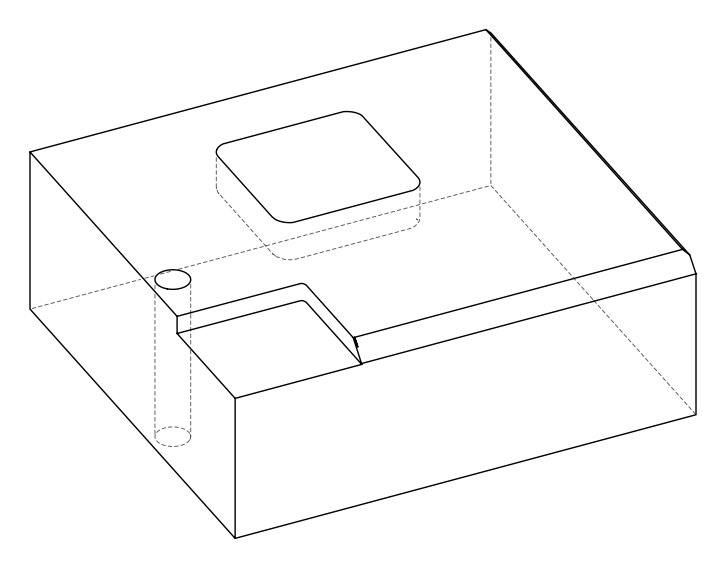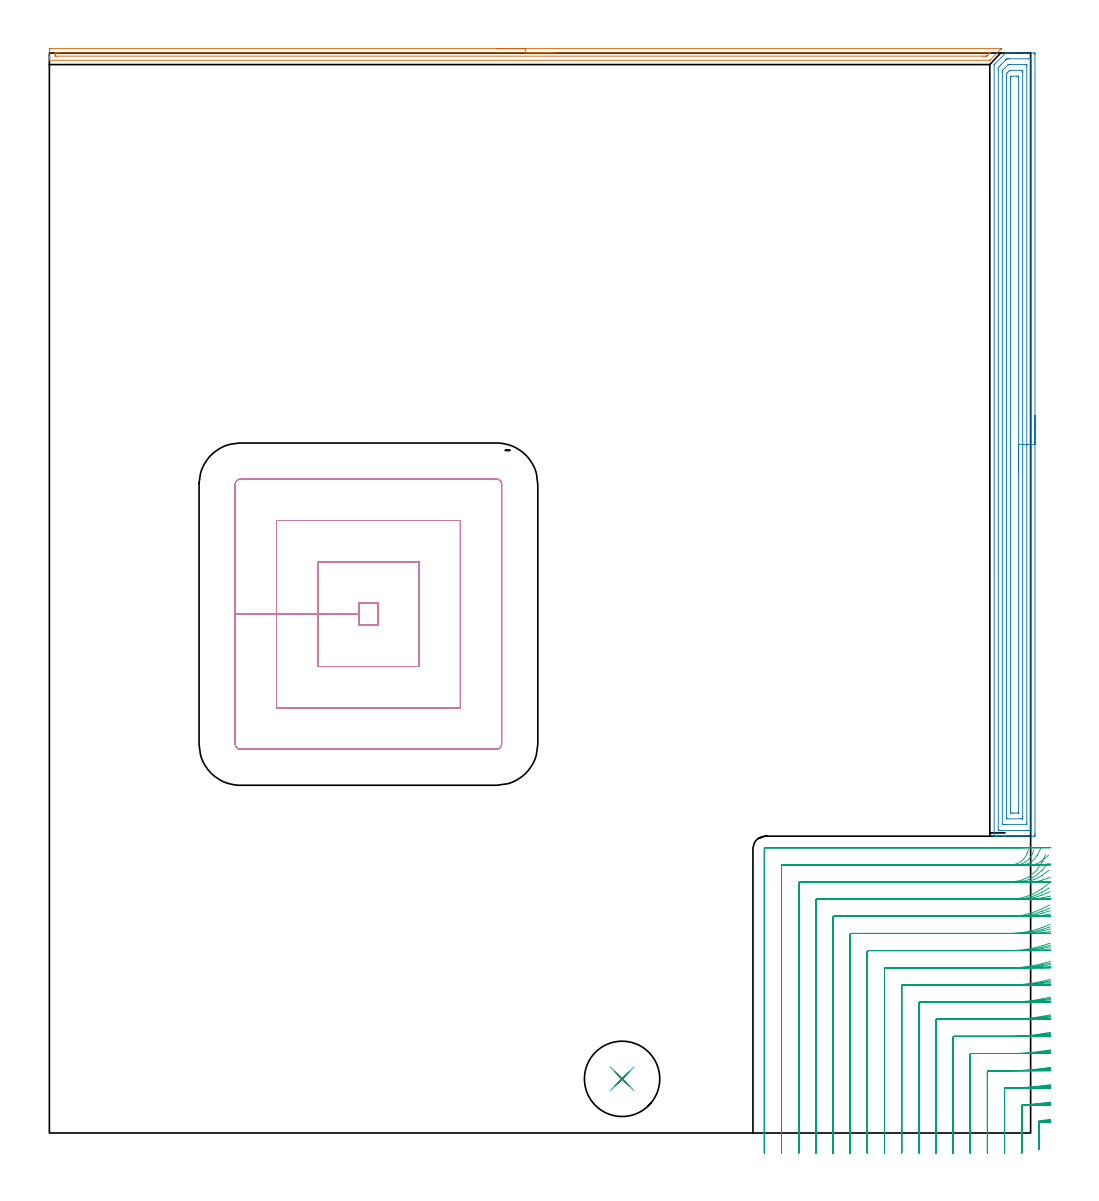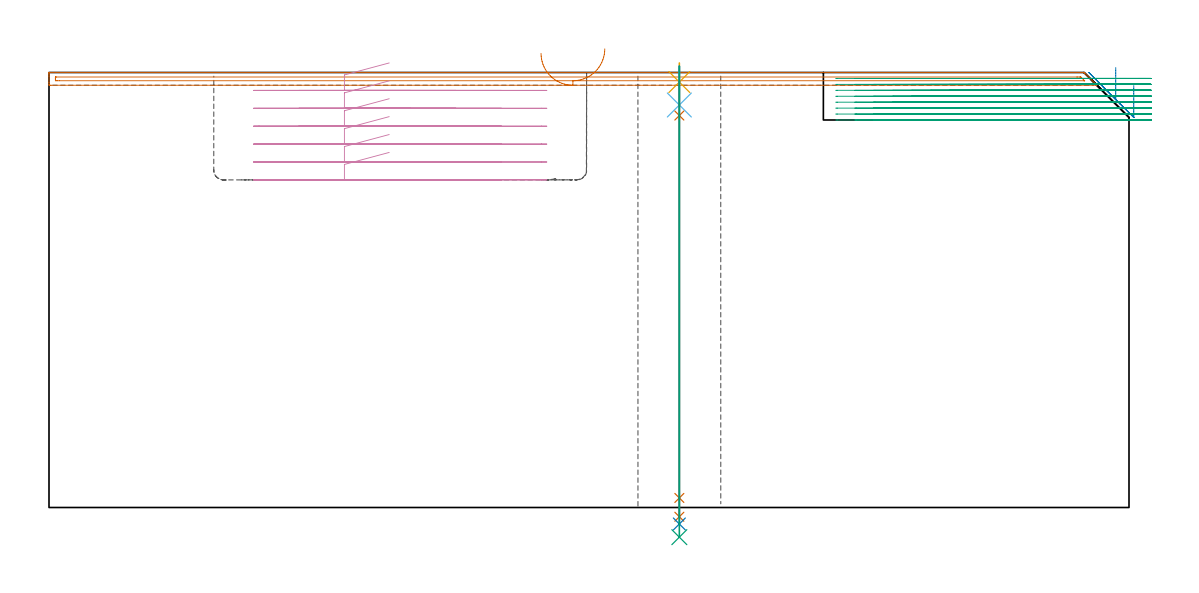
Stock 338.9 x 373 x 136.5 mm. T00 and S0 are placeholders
(PLAN: 9 operations, 7 tool changes, 62.5 min)
(1 AREA_MILL | FG_CHAMFER_SURFACE | UGT0205_001 | 5.39 min | 2652 mm3)
(2 AREA_MILL_1 | FG_CHAMFER_SURFACE_1 | UGT0205_001 | 11.11 min | 27622 mm3)
(3 MILL_CORNER_NOTCH_RECTANGULAR | CORNER_NOTCH_RECTANGULAR | UGT0201_125 | Follow Part, ap 1.975, ae 75% | 32.89 min | 145637 mm3)
(4 MILL_RECTANGULAR_POCKET | POCKET_RECTANGULAR_STRAIGHT | NXT0201_007 | Follow Part, ap 6.25, ae 75% | 11.23 min | 459232 mm3)
(5 SPOT_DRILL | STEP1HOLE | NXT0321_9005460120000 | 0.05 min | 181 mm3)
(6 DRILL_BLIND_HOLE_INTO_CENTER | STEP1HOLE | NXT0301_039 | 0.05 min | 259 mm3)
(7 GUN_DRILL_THROUGH_HOLE | STEP1HOLE | UGT0307_002 | 0.61 min | 3562 mm3)
(8 SPADE_DRILL_TO_ENLARGE_THROUGH_HOLE | STEP1HOLE | UGT0306_007 | 0.58 min | 25135 mm3)
(9 DRILL_TO_ENLARGE_THROUGH_HOLE | STEP1HOLE | UGT0301_387 | 0.59 min | 43282 mm3)
(TOOL UGT0205_001 | Chamfer Mill 20 x 3 x 45 deg. | D20 FL50 Z2)
(TOOL UGT0201_125 | Carbide End Mill 7.9 | D7.9 FL15 Z4)
(TOOL NXT0201_007 | ENDMILL 25mm [R216.25-25050GCK54P 1620] | D25 R3 FL54 Z5)
(TOOL NXT0321_9005460120000 | NC Spot Drill, 142deg, 12mm, Carbide, Uncoated | D12 PA142 FL30 Z2)
(TOOL NXT0301_039 | Carbide Drill 6.8mm [860.1-0680-034A1-MM 2214] | D6.8 PA140 FL53 Z2)
(TOOL UGT0307_002 | Gun Drill 6 mm | D6 PA130 FL24 Z1)
(TOOL UGT0306_007 | Spade Drill 16.5mm | D16.5 PA132 FL10 Z2)
(TOOL UGT0301_387 | Twist Drill 26 mm | D26 PA118 FL165 Z2)
(OP 1 AREA_MILL)
G17 G21 G94 G90
T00 M6
G54
G17 G0 G90 X154.4 Y374.5 S1061 M3
G43 Z146.5 H0
Z142.5
G94 G1 X154.438 Z141.628 F250.
X154.552 Z140.763
X154.741 Z139.912
X155.003 Z139.08
X155.337 Z138.274
X155.74 Z137.5
X156.208 Z136.764
X156.739 Z136.072
X157.329 Z135.429
X157.972 Z134.84
X158.664 Z134.308
X159.4 Z133.84
X160.174 Z133.437
X160.98 Z133.103
X161.812 Z132.841
X162.663 Z132.652
X163.528 Z132.538
X164.4 Z132.5
X328.639 Y374.499 Z132.499
X328.706
X328.754 Y374.497 Z132.497
X328.771 Y374.494 Z132.498
X328.783 Y374.491 Z132.5
X328.744 Y374.441 Z132.552
X328.674 Y374.372 Z132.625
X328.639 Y374.338 Z132.66
X325.058 Y370.758 Z136.242
X324.863 Y370.565 Z136.432
X324.795 Y370.503 Z136.489
X324.622 Y370.5 Z136.5
X0.161
X0.01 Y370.502 Z136.488
X0.003 Y370.593 Z136.399
X0. Y370.691 Z136.308
Y371.005 Z135.995
Y371.632 Z135.362
Y373.682 Z133.316
X0.006 Y374.236 Z132.759
X0.01 Y374.493 Z132.502
X0.339 Y374.498 Z132.5
X0.607 Y374.5
X164.4
Y373.086 Z133.914
X324.622 Y373.085 Z133.915
X324.915 Y373.083 Z133.917
X324.919 Y373.08 Z133.92
X324.92 Y373.079 Z133.921
X324.727 Y372.878 Z134.122
X324.622 Y372.772 Z134.228
X323.94 Y372.09 Z134.91
X323.854 Y372.007 Z134.993
X323.795 Y371.952 Z135.048
X323.762 Y371.923 Z135.077
X323.729 Y371.921 Z135.079
X323.436 Y371.917 Z135.083
X322.837 Y371.915 Z135.085
X322.546 Y371.914 Z135.086
X2.393 Y371.915 Z135.085
X2.1 Y371.916 Z135.084
X2.036 Y371.919 Z135.081
X2.011 Y371.921 Z135.079
X2.009 Y371.934 Z135.066
X2.002 Y372.012 Z134.988
X2.001 Y372.5 Z134.5
X2.004 Y372.878 Z134.122
X2.01 Y373.009 Z133.991
X2.025 Y373.079 Z133.921
X2.092 Y373.081 Z133.919
X2.393 Y373.084 Z133.916
X2.683 Y373.085 Z133.915
X3.285 Y373.086 Z133.914
X164.4
X165.271 Z133.952
X166.136 Z134.066
X166.988 Z134.255
X167.82 Z134.517
X168.626 Z134.851
X169.4 Z135.254
X170.136 Z135.723
X170.828 Z136.254
X171.471 Z136.843
X172.06 Z137.486
X172.591 Z138.178
X173.06 Z138.914
X173.463 Z139.688
X173.797 Z140.494
X174.059 Z141.326
X174.248 Z142.178
X174.362 Z143.043
X174.4 Z143.914
G0 Z146.5
M5
M2
(OP 2 AREA_MILL_1)
G17 G21 G94 G90
T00 M6
G54
G17 G0 G90 X340.4 Y247.75 S1061 M3
G43 Z146.5 H0
Z132.4
G94 G1 Y247.712 Z131.528 F250.
Y247.598 Z130.664
Y247.409 Z129.812
Y247.147 Z128.98
Y246.813 Z128.174
Y246.41 Z127.4
Y245.941 Z126.664
Y245.41 Z125.972
Y244.821 Z125.329
Y244.178 Z124.74
Y243.486 Z124.208
Y242.75 Z123.74
Y241.976 Z123.337
Y241.17 Z123.003
Y240.338 Z122.741
Y239.486 Z122.552
Y238.622 Z122.438
Y237.75 Z122.4
Y103.539
X340.399 Y103.096 Z122.401
X340.395 Y102.652 Z122.403
X340.391 Y102.51 Z122.406
X339.957 Y102.5 Z122.84
X330.267 Z132.528
X329.682 Z133.115
X329.386 Z133.411
X327.624 Z135.171
X327.033 Z135.767
X326.743 Z136.056
X326.597 Y102.501 Z136.202
X326.306 Y102.51 Z136.493
X326.3 Y102.65 Z136.5
X326.304 Y368.846 Z136.496
X326.302 Y368.938 Z136.493
X326.316 Y369.008 Z136.477
X326.399 Y369.101 Z136.397
X326.443 Y369.145 Z136.355
X330.15 Y372.85 Z132.648
X330.267 Y372.963 Z132.531
X330.297 Y372.99 Z132.501
X330.859 Y373. Z131.941
X331.437 Z131.362
X332.029 Z130.767
X333.205 Z129.592
X333.79 Z129.004
X339.957 Z122.84
X340.252 Y372.997 Z122.545
X340.392 Y372.99 Z122.405
X340.399 Y372.848 Z122.399
X340.4 Y372.404 Z122.4
Y237.75
X338.986 Z123.814
X338.985 Y104.679 Z123.815
X338.984 Y104.579 Z123.816
X338.981 Y104.53 Z123.819
X338.98 Y104.513 Z123.82
X338.943 Y104.51 Z123.857
X338.567 Y104.502 Z124.233
X338.195 Y104.5 Z124.605
X337.688 Z125.112
X328.505 Y104.501 Z134.295
X327.995 Y104.503 Z134.805
X327.806 Y104.51 Z134.994
X327.721 Y104.524 Z135.079
X327.716 Y104.786 Z135.084
X327.715 Y104.879 Z135.085
X327.719 Y367.054 Z135.081
X327.723 Y367.845 Z135.077
X327.725 Y367.946 Z135.075
X328.108 Y368.347 Z134.692
X328.586 Y368.837 Z134.214
X330.318 Y370.569 Z132.482
X330.371 Y370.621 Z132.429
X330.634 Y370.877 Z132.166
X330.709 Y370.948 Z132.091
X330.78 Y370.993 Z132.02
X331.148 Y370.996 Z131.652
X331.655 Y371. Z131.145
X338.195 Y370.999 Z124.605
X338.705 Y370.997 Z124.095
X338.894 Y370.99 Z123.906
X338.979 Y370.976 Z123.821
X338.984 Y370.714 Z123.816
X338.985 Y370.621 Z123.815
X338.986 Y237.75 Z123.814
X337.572 Z125.228
X337.571 Y107.294 Z125.229
X337.568 Y106.663 Z125.232
X337.566 Y106.533 Z125.234
X337.564 Y106.51 Z125.236
X337.528 Y106.506 Z125.272
X337.473 Y106.501 Z125.327
X330.428 Y106.5 Z132.372
X329.546 Y106.501 Z133.254
X329.386 Y106.504 Z133.414
X329.226 Y106.51 Z133.574
X329.135 Y106.516 Z133.665
X329.132 Y106.576 Z133.668
X329.131 Y106.663 Z133.669
X329.129 Y106.923 Z133.671
X329.133 Y366.418 Z133.667
X329.135 Y366.736 Z133.665
X329.138 Y366.894 Z133.662
X329.14 Y366.929 Z133.66
X329.171 Y366.965 Z133.629
X329.254 Y367.054 Z133.546
X331.093 Y368.893 Z131.707
X331.148 Y368.944 Z131.652
X331.196 Y368.985 Z131.604
X331.238 Y368.99 Z131.562
X331.328 Y368.995 Z131.472
X331.508 Y368.998 Z131.292
X331.868 Y369. Z130.932
X337.154 Y368.999 Z125.646
X337.314 Y368.996 Z125.486
X337.474 Y368.99 Z125.326
X337.565 Y368.984 Z125.235
X337.568 Y368.924 Z125.232
X337.57 Y368.837 Z125.23
X337.571 Y368.577 Z125.229
X337.572 Y237.75 Z125.228
X336.157 Z126.643
Y109.338
X336.154 Y108.729 Z126.646
X336.15 Y108.524 Z126.65
X336.143 Y108.509 Z126.657
X336.121 Y108.506 Z126.679
X336.069 Y108.502 Z126.731
X335.966 Y108.5 Z126.834
X335.552 Z127.248
X331.094 Z131.706
X330.725 Y108.507 Z132.075
X330.55 Y108.512 Z132.25
X330.548 Y108.613 Z132.252
X330.544 Y109.058 Z132.256
X330.547 Y364.987 Z132.253
X330.549 Y365.27 Z132.251
X330.553 Y365.873 Z132.247
X330.632 Y365.972 Z132.168
X330.813 Y366.162 Z131.987
X330.98 Y366.332 Z131.82
X331.148 Y366.499 Z131.652
X331.426 Y366.772 Z131.374
X331.629 Y366.969 Z131.171
X331.668 Y366.99 Z131.132
X331.719 Y366.995 Z131.081
X331.822 Y366.998 Z130.978
X332.029 Y367. Z130.771
X335.552 Z127.248
X335.606 Z127.194
X335.975 Y366.993 Z126.825
X336.15 Y366.988 Z126.65
X336.152 Y366.887 Z126.648
X336.157 Y366.442 Z126.643
Y237.75
X334.743 Z128.057
Y110.976
X334.741 Y110.831 Z128.059
X334.736 Y110.541 Z128.064
X334.732 Y110.508 Z128.068
X334.728 Y110.506 Z128.072
X334.71 Y110.502 Z128.09
X334.671 Y110.501 Z128.129
X334.404 Y110.5 Z128.396
X332.91 Z129.89
X332.642 Z130.158
X332.029 Y110.504 Z130.771
X331.988 Y110.506 Z130.812
X331.972 Y110.509 Z130.828
X331.964 Y110.614 Z130.836
X331.959 Y110.904 Z130.841
X331.957 Y111.049 Z130.843
X331.961 Y364.447 Z130.839
X331.962 Y364.516 Z130.838
X331.967 Y364.653 Z130.833
X331.975 Y364.865 Z130.825
X332.029 Y364.921 Z130.771
X332.098 Y364.988 Z130.702
X332.163 Y364.992 Z130.637
X332.298 Y364.998 Z130.502
X334.058 Y365. Z128.742
X334.671 Y364.996 Z128.129
X334.712 Y364.994 Z128.088
X334.728 Y364.991 Z128.072
X334.736 Y364.887 Z128.064
X334.741 Y364.597 Z128.059
X334.743 Y364.451 Z128.057
Y237.75
Y236.878 Z128.095
Y236.013 Z128.209
Y235.162 Z128.398
Y234.33 Z128.66
Y233.524 Z128.994
Y232.75 Z129.397
Y232.014 Z129.865
Y231.322 Z130.396
Y230.679 Z130.986
Y230.09 Z131.629
Y229.558 Z132.321
Y229.09 Z133.057
Y228.687 Z133.831
Y228.353 Z134.637
Y228.091 Z135.469
Y227.902 Z136.32
Y227.788 Z137.185
Y227.75 Z138.057
G0 Z146.5
M5
M2
(OP 3 MILL_CORNER_NOTCH_RECTANGULAR)
G17 G21 G94 G90
T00 M6
G54
G17 G0 G90 X345.831 Y4.704 S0 M3
G43 Z146.5 H0
Z134.637
G94 G1 X342.85 Y4.363 F250.
G2 X342.097 Y4.28 R94.8 F500.
G3 X341.75 Y3.894 R0.395
G1 Y-2.735
Y-5.735 F250.
G0 Z146.5
X345.828 Y10.693
Z134.637
G1 X342.85 Y10.329
G2 X336.196 Y9.77 R88.875 F500.
G3 X335.825 Y9.382 R0.395
G1 Y-3.95
Y-6.95 F250.
G0 Z146.5
X345.825 Y16.691
Z134.637
G1 X342.85 Y16.302
G2 X332.084 Y15.6 R82.95 F500.
G1 X330.289
G3 X329.9 Y15.211 R0.395
G1 Y-3.95
Y-6.95 F250.
G0 Z146.5
X345.821 Y22.7
Z134.637
G1 X342.85 Y22.281
G2 X332.084 Y21.525 R77.025 F500.
G1 X324.365
G3 X323.975 Y21.135 R0.395
G1 Y-3.95
Y-6.95 F250.
G0 Z146.5
X345.815 Y28.724
Z134.637
G1 X342.85 Y28.27
G2 X332.084 Y27.45 R71.1 F500.
G1 X318.44
G3 X318.05 Y27.06 R0.395
G1 Y-3.95
Y-6.95 F250.
G0 Z146.5
X345.809 Y34.766
Z134.637
G1 X342.85 Y34.27
G2 X332.084 Y33.375 R65.175 F500.
G1 X312.515
G3 X312.125 Y32.985 R0.395
G1 Y-3.95
Y-6.95 F250.
G0 Z146.5
X345.8 Y40.831
Z134.637
G1 X342.85 Y40.286
G2 X332.084 Y39.3 R59.25 F500.
G1 X306.59
G3 X306.2 Y38.91 R0.395
G1 Y-3.95
Y-6.95 F250.
G0 Z146.5
X345.788 Y46.929
Z134.637
G1 X342.85 Y46.323
G2 X332.084 Y45.225 R53.325 F500.
G1 X300.666
G3 X300.275 Y44.834 R0.395
G1 Y-3.95
Y-6.95 F250.
G0 Z146.5
X345.772 Y53.07
Z134.637
G1 X342.85 Y52.389
G2 X332.084 Y51.15 R47.4 F500.
G1 X294.741
G3 X294.35 Y50.759 R0.395
G1 Y-3.95
Y-6.95 F250.
G0 Z146.5
X345.747 Y59.275
Z134.637
G1 X342.85 Y58.497
G2 X332.084 Y57.075 R41.475 F500.
G1 X288.816
G3 X288.425 Y56.684 R0.395
G1 Y-3.95
Y-6.95 F250.
G0 Z146.5
X345.709 Y65.578
Z134.637
G1 X342.85 Y64.669
G2 X332.084 Y63. R35.55 F500.
G1 X282.891
G3 X282.5 Y62.609 R0.395
G1 Y-3.95
Y-6.95 F250.
G0 Z146.5
X345.645 Y72.04
Z134.637
G1 X342.85 Y70.95
G2 X332.084 Y68.925 R29.625 F500.
G1 X276.966
G3 X276.575 Y68.534 R0.395
G1 Y-3.95
Y-6.95 F250.
G0 Z146.5
X345.523 Y78.799
Z134.637
G1 X342.85 Y77.436
G2 X332.084 Y74.85 R23.7 F500.
G1 X271.042
G3 X270.65 Y74.458 R0.395
G1 Y-3.95
Y-6.95 F250.
G0 Z146.5
X345.237 Y86.223
Z134.637
G1 X342.85 Y84.406
G2 X332.084 Y80.775 R17.775 F500.
G1 X265.117
G3 X264.725 Y80.383 R0.395
G1 Y-3.95
Y-6.95 F250.
G0 Z146.5
X344.057 Y96.085
Z134.637
G1 X342.75 Y93.385
G2 X332.084 Y86.7 R11.85 F500.
G1 X259.192
G3 X258.8 Y86.308 R0.395
G1 Y-3.95
Y-6.95 F250.
G0 Z146.5
X338.157 Y97.853
Z134.637
G1 X337.625 Y96.451
G2 X332.084 Y92.625 R5.925 F500.
G1 X253.267
G3 X252.875 Y92.233 R0.395
G1 Y-3.95
Y-6.95 F250.
G0 Z146.5
X335.084 Y98.55
Z134.637
G1 X332.084
X247.342 F500.
G3 X246.95 Y98.158 R0.395
G1 Y-3.95
Y-6.95 F250.
G0 Z146.5
X345.837 Y4.451
Z132.775
G1 X342.85 Y4.169
G2 X342.105 Y4.102 R94.8 F500.
G3 X341.75 Y3.715 R0.395
G1 Y-2.735
Y-5.735 F250.
G0 Z146.5
X345.835 Y10.423
Z132.775
G1 X342.85 Y10.122
G2 X336.204 Y9.704 R88.875 F500.
G3 X335.825 Y9.315 R0.395
G1 Y-3.95
Y-6.95 F250.
G0 Z146.5
X345.833 Y16.402
Z132.775
G1 X342.85 Y16.08
G2 X333.943 Y15.6 R82.95 F500.
G1 X330.289
G3 X329.9 Y15.211 R0.395
G1 Y-3.95
Y-6.95 F250.
G0 Z146.5
X345.83 Y22.389
Z132.775
G1 X342.85 Y22.042
G2 X333.943 Y21.525 R77.025 F500.
G1 X324.365
G3 X323.975 Y21.135 R0.395
G1 Y-3.95
Y-6.95 F250.
G0 Z146.5
X345.826 Y28.386
Z132.775
G1 X342.85 Y28.01
G2 X333.943 Y27.45 R71.1 F500.
G1 X318.44
G3 X318.05 Y27.06 R0.395
G1 Y-3.95
Y-6.95 F250.
G0 Z146.5
X345.822 Y34.397
Z132.775
G1 X342.85 Y33.987
G2 X333.943 Y33.375 R65.175 F500.
G1 X312.515
G3 X312.125 Y32.985 R0.395
G1 Y-3.95
Y-6.95 F250.
G0 Z146.5
X345.816 Y40.424
Z132.775
G1 X342.85 Y39.973
G2 X333.943 Y39.3 R59.25 F500.
G1 X306.59
G3 X306.2 Y38.91 R0.395
G1 Y-3.95
Y-6.95 F250.
G0 Z146.5
X345.808 Y46.475
Z132.775
G1 X342.85 Y45.974
G2 X333.943 Y45.225 R53.325 F500.
G1 X300.666
G3 X300.275 Y44.834 R0.395
G1 Y-3.95
Y-6.95 F250.
G0 Z146.5
X345.797 Y52.558
Z132.775
G1 X342.85 Y51.994
G2 X333.943 Y51.15 R47.4 F500.
G1 X294.741
G3 X294.35 Y50.759 R0.395
G1 Y-3.95
Y-6.95 F250.
G0 Z146.5
X345.78 Y58.687
Z132.775
G1 X342.85 Y58.043
G2 X333.943 Y57.075 R41.475 F500.
G1 X288.816
G3 X288.425 Y56.684 R0.395
G1 Y-3.95
Y-6.95 F250.
G0 Z146.5
X345.754 Y64.886
Z132.775
G1 X342.85 Y64.134
G2 X333.943 Y63. R35.55 F500.
G1 X282.891
G3 X282.5 Y62.609 R0.395
G1 Y-3.95
Y-6.95 F250.
G0 Z146.5
X345.711 Y71.198
Z132.775
G1 X342.85 Y70.296
G2 X333.943 Y68.925 R29.625 F500.
G1 X276.966
G3 X276.575 Y68.534 R0.395
G1 Y-3.95
Y-6.95 F250.
G0 Z146.5
X345.63 Y77.715
Z132.775
G1 X342.85 Y76.588
G2 X333.943 Y74.85 R23.7 F500.
G1 X271.042
G3 X270.65 Y74.458 R0.395
G1 Y-3.95
Y-6.95 F250.
G0 Z146.5
X345.446 Y84.671
Z132.775
G1 X342.85 Y83.168
G2 X333.943 Y80.775 R17.775 F500.
G1 X265.117
G3 X264.725 Y80.383 R0.395
G1 Y-3.95
Y-6.95 F250.
G0 Z146.5
X344.829 Y92.99
Z132.775
G1 X342.85 Y90.735
G2 X333.943 Y86.7 R11.85 F500.
G1 X259.192
G3 X258.8 Y86.308 R0.395
G1 Y-3.95
Y-6.95 F250.
G0 Z146.5
X340.009 Y97.808
Z132.775
G1 X339.467 Y96.409
G2 X333.943 Y92.625 R5.925 F500.
G1 X253.267
G3 X252.875 Y92.233 R0.395
G1 Y-3.95
Y-6.95 F250.
G0 Z146.5
X336.943 Y98.55
Z132.775
G1 X333.943
X247.342 F500.
G3 X246.95 Y98.158 R0.395
G1 Y-3.95
Y-6.95 F250.
G0 Z146.5
X345.842 Y4.229
Z130.912
G1 X342.85 Y4.008
G2 X342.113 Y3.956 R94.8 F500.
G3 X341.75 Y3.568 R0.395
G1 Y-2.735
Y-5.735 F250.
G0 Z146.5
X345.841 Y10.186
Z130.912
G1 X342.85 Y9.95
G2 X336.213 Y9.676 R88.875 F500.
G3 X335.825 Y9.286 R0.395
G1 Y-3.95
Y-6.95 F250.
G0 Z146.5
X345.839 Y16.147
Z130.912
G1 X342.85 Y15.895
G2 X335.865 Y15.6 R82.95 F500.
G1 X330.289
G3 X329.9 Y15.211 R0.395
G1 Y-3.95
Y-6.95 F250.
G0 Z146.5
X345.838 Y22.114
Z130.912
G1 X342.85 Y21.842
G2 X335.865 Y21.525 R77.025 F500.
G1 X324.365
G3 X323.975 Y21.135 R0.395
G1 Y-3.95
Y-6.95 F250.
G0 Z146.5
X345.835 Y28.089
Z130.912
G1 X342.85 Y27.794
G2 X335.865 Y27.45 R71.1 F500.
G1 X318.44
G3 X318.05 Y27.06 R0.395
G1 Y-3.95
Y-6.95 F250.
G0 Z146.5
X345.833 Y34.072
Z130.912
G1 X342.85 Y33.75
G2 X335.865 Y33.375 R65.175 F500.
G1 X312.515
G3 X312.125 Y32.985 R0.395
G1 Y-3.95
Y-6.95 F250.
G0 Z146.5
X345.829 Y40.067
Z130.912
G1 X342.85 Y39.713
G2 X335.865 Y39.3 R59.25 F500.
G1 X306.59
G3 X306.2 Y38.91 R0.395
G1 Y-3.95
Y-6.95 F250.
G0 Z146.5
X345.824 Y46.077
Z130.912
G1 X342.85 Y45.684
G2 X335.865 Y45.225 R53.325 F500.
G1 X300.666
G3 X300.275 Y44.834 R0.395
G1 Y-3.95
Y-6.95 F250.
G0 Z146.5
X345.817 Y52.11
Z130.912
G1 X342.85 Y51.668
G2 X335.865 Y51.15 R47.4 F500.
G1 X294.741
G3 X294.35 Y50.759 R0.395
G1 Y-3.95
Y-6.95 F250.
G0 Z146.5
X345.807 Y58.173
Z130.912
G1 X342.85 Y57.667
G2 X335.865 Y57.075 R41.475 F500.
G1 X288.816
G3 X288.425 Y56.684 R0.395
G1 Y-3.95
Y-6.95 F250.
G0 Z146.5
X345.792 Y64.282
Z130.912
G1 X342.85 Y63.693
G2 X335.865 Y63. R35.55 F500.
G1 X282.891
G3 X282.5 Y62.609 R0.395
G1 Y-3.95
Y-6.95 F250.
G0 Z146.5
X345.765 Y70.468
Z130.912
G1 X342.85 Y69.76
G2 X335.865 Y68.925 R29.625 F500.
G1 X276.966
G3 X276.575 Y68.534 R0.395
G1 Y-3.95
Y-6.95 F250.
G0 Z146.5
X345.717 Y76.787
Z130.912
G1 X342.85 Y75.903
G2 X335.865 Y74.85 R23.7 F500.
G1 X271.042
G3 X270.65 Y74.458 R0.395
G1 Y-3.95
Y-6.95 F250.
G0 Z146.5
X345.609 Y83.384
Z130.912
G1 X342.85 Y82.205
G2 X335.865 Y80.775 R17.775 F500.
G1 X265.117
G3 X264.725 Y80.383 R0.395
G1 Y-3.95
Y-6.95 F250.
G0 Z146.5
X345.273 Y90.746
Z130.912
G1 X342.85 Y88.978
G2 X335.865 Y86.7 R11.85 F500.
G1 X259.192
G3 X258.8 Y86.308 R0.395
G1 Y-3.95
Y-6.95 F250.
G0 Z146.5
X342.506 Y98.533
Z130.912
G1 X341.144 Y95.86
G2 X335.865 Y92.625 R5.925 F500.
G1 X253.267
G3 X252.875 Y92.233 R0.395
G1 Y-3.95
Y-6.95 F250.
G0 Z146.5
X338.865 Y98.55
Z130.912
G1 X335.865
X247.342 F500.
G3 X246.95 Y98.158 R0.395
G1 Y-3.95
Y-6.95 F250.
G0 Z146.5
X345.848 Y3.949
Z129.05
G1 X342.85 Y3.828
G2 X342.126 Y3.801 R94.8 F500.
G3 X341.75 Y3.412 R0.395
G1 Y-2.735
Y-5.735 F250.
G0 Z146.5
X345.847 Y9.887
Z129.05
G1 X342.85 Y9.758
G2 X339.016 Y9.675 R88.875 F500.
G1 X336.214
G3 X335.825 Y9.286 R0.395
G1 Y-3.95
Y-6.95 F250.
G0 Z146.5
X345.847 Y15.827
Z129.05
G1 X342.85 Y15.689
G2 X339.016 Y15.6 R82.95 F500.
G1 X330.289
G3 X329.9 Y15.211 R0.395
G1 Y-3.95
Y-6.95 F250.
G0 Z146.5
X345.846 Y21.77
Z129.05
G1 X342.85 Y21.62
G2 X339.016 Y21.525 R77.025 F500.
G1 X324.365
G3 X323.975 Y21.135 R0.395
G1 Y-3.95
Y-6.95 F250.
G0 Z146.5
X345.846 Y27.715
Z129.05
G1 X342.85 Y27.553
G2 X339.016 Y27.45 R71.1 F500.
G1 X318.44
G3 X318.05 Y27.06 R0.395
G1 Y-3.95
Y-6.95 F250.
G0 Z146.5
X345.845 Y33.664
Z129.05
G1 X342.85 Y33.488
G2 X339.016 Y33.375 R65.175 F500.
G1 X312.515
G3 X312.125 Y32.985 R0.395
G1 Y-3.95
Y-6.95 F250.
G0 Z146.5
X345.844 Y39.618
Z129.05
G1 X342.85 Y39.424
G2 X339.016 Y39.3 R59.25 F500.
G1 X306.59
G3 X306.2 Y38.91 R0.395
G1 Y-3.95
Y-6.95 F250.
G0 Z146.5
X345.842 Y45.579
Z129.05
G1 X342.85 Y45.363
G2 X339.016 Y45.225 R53.325 F500.
G1 X300.666
G3 X300.275 Y44.834 R0.395
G1 Y-3.95
Y-6.95 F250.
G0 Z146.5
X345.84 Y51.548
Z129.05
G1 X342.85 Y51.305
G2 X339.016 Y51.15 R47.4 F500.
G1 X294.741
G3 X294.35 Y50.759 R0.395
G1 Y-3.95
Y-6.95 F250.
G0 Z146.5
X345.837 Y57.53
Z129.05
G1 X342.85 Y57.253
G2 X339.016 Y57.075 R41.475 F500.
G1 X288.816
G3 X288.425 Y56.684 R0.395
G1 Y-3.95
Y-6.95 F250.
G0 Z146.5
X345.832 Y63.531
Z129.05
G1 X342.85 Y63.207
G2 X339.016 Y63. R35.55 F500.
G1 X282.891
G3 X282.5 Y62.609 R0.395
G1 Y-3.95
Y-6.95 F250.
G0 Z146.5
X345.825 Y69.562
Z129.05
G1 X342.85 Y69.174
G2 X339.016 Y68.925 R29.625 F500.
G1 X276.966
G3 X276.575 Y68.534 R0.395
G1 Y-3.95
Y-6.95 F250.
G0 Z146.5
X345.81 Y75.647
Z129.05
G1 X342.85 Y75.162
G2 X339.016 Y74.85 R23.7 F500.
G1 X271.042
G3 X270.65 Y74.458 R0.395
G1 Y-3.95
Y-6.95 F250.
G0 Z146.5
X345.779 Y81.84
Z129.05
G1 X342.85 Y81.193
G2 X339.016 Y80.775 R17.775 F500.
G1 X265.117
G3 X264.725 Y80.383 R0.395
G1 Y-3.95
Y-6.95 F250.
G0 Z146.5
X345.689 Y88.308
Z129.05
G1 X342.85 Y87.337
G2 X339.016 Y86.7 R11.85 F500.
G1 X259.192
G3 X258.8 Y86.308 R0.395
G1 Y-3.95
Y-6.95 F250.
G0 Z146.5
X345.137 Y95.974
Z129.05
G1 X342.85 Y94.033
G2 X339.016 Y92.625 R5.925 F500.
G1 X253.267
G3 X252.875 Y92.233 R0.395
G1 Y-3.95
Y-6.95 F250.
G0 Z146.5
X342.016 Y98.55
Z129.05
G1 X339.016
X247.342 F500.
G3 X246.95 Y98.158 R0.395
G1 Y-3.95
Y-6.95 F250.
G0 Z146.5
X345.85 Y3.773
Z127.187
G1 X342.85 Y3.752
G2 X342.197 Y3.75 R94.8 F500.
G1 X342.139
G3 X341.75 Y3.361 R0.395
G1 Y-2.735
Y-5.735 F250.
G0 Z146.5
X345.85 Y9.699
Z127.187
G1 X342.85 Y9.677
G2 X342.197 Y9.675 R88.875 F500.
G1 X336.214
G3 X335.825 Y9.286 R0.395
G1 Y-3.95
Y-6.95 F250.
G0 Z146.5
X345.85 Y15.626
Z127.187
G1 X342.85 Y15.603
G2 X342.197 Y15.6 R82.95 F500.
G1 X330.289
G3 X329.9 Y15.211 R0.395
G1 Y-3.95
Y-6.95 F250.
G0 Z146.5
X345.85 Y21.553
Z127.187
G1 X342.85 Y21.528
G2 X342.197 Y21.525 R77.025 F500.
G1 X324.365
G3 X323.975 Y21.135 R0.395
G1 Y-3.95
Y-6.95 F250.
G0 Z146.5
X345.85 Y27.481
Z127.187
G1 X342.85 Y27.453
G2 X342.197 Y27.45 R71.1 F500.
G1 X318.44
G3 X318.05 Y27.06 R0.395
G1 Y-3.95
Y-6.95 F250.
G0 Z146.5
X345.85 Y33.408
Z127.187
G1 X342.85 Y33.378
G2 X342.197 Y33.375 R65.175 F500.
G1 X312.515
G3 X312.125 Y32.985 R0.395
G1 Y-3.95
Y-6.95 F250.
G0 Z146.5
X345.85 Y39.337
Z127.187
G1 X342.85 Y39.304
G2 X342.197 Y39.3 R59.25 F500.
G1 X306.59
G3 X306.2 Y38.91 R0.395
G1 Y-3.95
Y-6.95 F250.
G0 Z146.5
X345.85 Y45.266
Z127.187
G1 X342.85 Y45.229
G2 X342.197 Y45.225 R53.325 F500.
G1 X300.666
G3 X300.275 Y44.834 R0.395
G1 Y-3.95
Y-6.95 F250.
G0 Z146.5
X345.85 Y51.196
Z127.187
G1 X342.85 Y51.155
G2 X342.197 Y51.15 R47.4 F500.
G1 X294.741
G3 X294.35 Y50.759 R0.395
G1 Y-3.95
Y-6.95 F250.
G0 Z146.5
X345.85 Y57.127
Z127.187
G1 X342.85 Y57.08
G2 X342.197 Y57.075 R41.475 F500.
G1 X288.816
G3 X288.425 Y56.684 R0.395
G1 Y-3.95
Y-6.95 F250.
G0 Z146.5
X345.849 Y63.061
Z127.187
G1 X342.85 Y63.006
G2 X342.197 Y63. R35.55 F500.
G1 X282.891
G3 X282.5 Y62.609 R0.395
G1 Y-3.95
Y-6.95 F250.
G0 Z146.5
X345.849 Y68.998
Z127.187
G1 X342.85 Y68.932
G2 X342.197 Y68.925 R29.625 F500.
G1 X276.966
G3 X276.575 Y68.534 R0.395
G1 Y-3.95
Y-6.95 F250.
G0 Z146.5
X345.849 Y74.942
Z127.187
G1 X342.85 Y74.859
G2 X342.197 Y74.85 R23.7 F500.
G1 X271.042
G3 X270.65 Y74.458 R0.395
G1 Y-3.95
Y-6.95 F250.
G0 Z146.5
X345.848 Y80.897
Z127.187
G1 X342.85 Y80.787
G2 X342.197 Y80.775 R17.775 F500.
G1 X265.117
G3 X264.725 Y80.383 R0.395
G1 Y-3.95
Y-6.95 F250.
G0 Z146.5
X345.845 Y86.883
Z127.187
G1 X342.85 Y86.718
G2 X342.197 Y86.7 R11.85 F500.
G1 X259.192
G3 X258.8 Y86.308 R0.395
G1 Y-3.95
Y-6.95 F250.
G0 Z146.5
X345.832 Y92.992
Z127.187
G1 X342.85 Y92.661
G2 X342.197 Y92.625 R5.925 F500.
G1 X253.267
G3 X252.875 Y92.233 R0.395
G1 Y-3.95
Y-6.95 F250.
G0 Z146.5
X345.197 Y98.55
Z127.187
G1 X342.197
X247.342 F500.
G3 X246.95 Y98.158 R0.395
G1 Y-3.95
Y-6.95 F250.
G0 Z146.5
X345.85 Y3.75
Z125.325
G1 X342.85
X342.139 F500.
G3 X341.75 Y3.361 R0.395
G1 Y-2.735
Y-5.735 F250.
G0 Z146.5
X345.85 Y9.675
Z125.325
G1 X342.85
X342.139 F500.
X336.214
G3 X335.825 Y9.286 R0.395
G1 Y-3.95
Y-6.95 F250.
G0 Z146.5
X345.85 Y15.6
Z125.325
G1 X342.85
X336.214 F500.
X330.289
G3 X329.9 Y15.211 R0.395
G1 Y-3.95
Y-6.95 F250.
G0 Z146.5
X345.85 Y21.525
Z125.325
G1 X342.85
X330.289 F500.
X324.365
G3 X323.975 Y21.135 R0.395
G1 Y-3.95
Y-6.95 F250.
G0 Z146.5
X345.85 Y27.45
Z125.325
G1 X342.85
X324.365 F500.
X318.44
G3 X318.05 Y27.06 R0.395
G1 Y-3.95
Y-6.95 F250.
G0 Z146.5
X345.85 Y33.375
Z125.325
G1 X342.85
X318.44 F500.
X312.515
G3 X312.125 Y32.985 R0.395
G1 Y-3.95
Y-6.95 F250.
G0 Z146.5
X345.85 Y39.3
Z125.325
G1 X342.85
X312.515 F500.
X306.59
G3 X306.2 Y38.91 R0.395
G1 Y-3.95
Y-6.95 F250.
G0 Z146.5
X345.85 Y45.225
Z125.325
G1 X342.85
X306.59 F500.
X300.666
G3 X300.275 Y44.834 R0.395
G1 Y-3.95
Y-6.95 F250.
G0 Z146.5
X345.85 Y51.15
Z125.325
G1 X342.85
X300.666 F500.
X294.741
G3 X294.35 Y50.759 R0.395
G1 Y-3.95
Y-6.95 F250.
G0 Z146.5
X345.85 Y57.075
Z125.325
G1 X342.85
X294.741 F500.
X288.816
G3 X288.425 Y56.684 R0.395
G1 Y-3.95
Y-6.95 F250.
G0 Z146.5
X345.85 Y63.001
Z125.325
G1 X342.85 Y63.
X288.816 F500.
X282.891
G3 X282.5 Y62.609 R0.395
G1 Y-3.95
Y-6.95 F250.
G0 Z146.5
X345.85 Y68.926
Z125.325
G1 X342.85 Y68.925
X282.891 F500.
X276.966
G3 X276.575 Y68.534 R0.395
G1 Y-3.95
Y-6.95 F250.
G0 Z146.5
X345.85 Y74.851
Z125.325
G1 X342.85 Y74.85
X276.966 F500.
X271.042
G3 X270.65 Y74.458 R0.395
G1 Y-3.95
Y-6.95 F250.
G0 Z146.5
X345.85 Y80.776
Z125.325
G1 X342.85 Y80.775
X271.042 F500.
X265.117
G3 X264.725 Y80.383 R0.395
G1 Y-3.95
Y-6.95 F250.
G0 Z146.5
X345.85 Y86.702
Z125.325
G1 X342.85 Y86.7
X265.117 F500.
X259.192
G3 X258.8 Y86.308 R0.395
G1 Y-3.95
Y-6.95 F250.
G0 Z146.5
X345.85 Y92.628
Z125.325
G1 X342.85 Y92.625
X259.192 F500.
X253.267
G3 X252.875 Y92.233 R0.395
G1 Y-3.95
Y-6.95 F250.
G0 Z146.5
X345.844 Y98.55
Z125.325
G1 X342.844
X247.342 F500.
G3 X246.95 Y98.158 R0.395
G1 Y-3.95
Y-6.95 F250.
G0 Z146.5
X345.85 Y3.75
Z123.462
G1 X342.85
X342.139 F500.
G3 X341.75 Y3.361 R0.395
G1 Y-2.735
Y-5.735 F250.
G0 Z146.5
X345.85 Y9.675
Z123.462
G1 X342.85
X336.214 F500.
G3 X335.825 Y9.286 R0.395
G1 Y-3.95
Y-6.95 F250.
G0 Z146.5
X345.85 Y15.6
Z123.462
G1 X342.85
X330.289 F500.
G3 X329.9 Y15.211 R0.395
G1 Y-3.95
Y-6.95 F250.
G0 Z146.5
X345.85 Y21.525
Z123.462
G1 X342.85
X324.365 F500.
G3 X323.975 Y21.135 R0.395
G1 Y-3.95
Y-6.95 F250.
G0 Z146.5
X345.85 Y27.45
Z123.462
G1 X342.85
X318.44 F500.
G3 X318.05 Y27.06 R0.395
G1 Y-3.95
Y-6.95 F250.
G0 Z146.5
X345.85 Y33.375
Z123.462
G1 X342.85
X312.515 F500.
G3 X312.125 Y32.985 R0.395
G1 Y-3.95
Y-6.95 F250.
G0 Z146.5
X345.85 Y39.3
Z123.462
G1 X342.85
X306.59 F500.
G3 X306.2 Y38.91 R0.395
G1 Y-3.95
Y-6.95 F250.
G0 Z146.5
X345.85 Y45.225
Z123.462
G1 X342.85
X300.666 F500.
G3 X300.275 Y44.834 R0.395
G1 Y-3.95
Y-6.95 F250.
G0 Z146.5
X345.85 Y51.15
Z123.462
G1 X342.85
X294.741 F500.
G3 X294.35 Y50.759 R0.395
G1 Y-3.95
Y-6.95 F250.
G0 Z146.5
X345.85 Y57.075
Z123.462
G1 X342.85
X288.816 F500.
G3 X288.425 Y56.684 R0.395
G1 Y-3.95
Y-6.95 F250.
G0 Z146.5
X345.85 Y63.
Z123.462
G1 X342.85
X282.891 F500.
G3 X282.5 Y62.609 R0.395
G1 Y-3.95
Y-6.95 F250.
G0 Z146.5
X345.85 Y68.925
Z123.462
G1 X342.85
X276.966 F500.
G3 X276.575 Y68.534 R0.395
G1 Y-3.95
Y-6.95 F250.
G0 Z146.5
X345.85 Y74.85
Z123.462
G1 X342.85
X271.042 F500.
G3 X270.65 Y74.458 R0.395
G1 Y-3.95
Y-6.95 F250.
G0 Z146.5
X345.85 Y80.775
Z123.462
G1 X342.85
X265.117 F500.
G3 X264.725 Y80.383 R0.395
G1 Y-3.95
Y-6.95 F250.
G0 Z146.5
X345.85 Y86.7
Z123.462
G1 X342.85
X259.192 F500.
G3 X258.8 Y86.308 R0.395
G1 Y-3.95
Y-6.95 F250.
G0 Z146.5
X345.85 Y92.625
Z123.462
G1 X342.85
X253.267 F500.
G3 X252.875 Y92.233 R0.395
G1 Y-3.95
Y-6.95 F250.
G0 Z146.5
X345.85 Y98.55
Z123.462
G1 X342.85
X247.342 F500.
G3 X246.95 Y98.158 R0.395
G1 Y-3.95
Y-6.95 F250.
G0 Z146.5
X345.85 Y3.75
Z121.6
G1 X342.85
X342.139 F500.
G3 X341.75 Y3.361 R0.395
G1 Y-2.735
Y-5.735 F250.
G0 Z146.5
X345.85 Y9.675
Z121.6
G1 X342.85
X336.214 F500.
G3 X335.825 Y9.286 R0.395
G1 Y-3.95
Y-6.95 F250.
G0 Z146.5
X345.85 Y15.6
Z121.6
G1 X342.85
X330.289 F500.
G3 X329.9 Y15.211 R0.395
G1 Y-3.95
Y-6.95 F250.
G0 Z146.5
X345.85 Y21.525
Z121.6
G1 X342.85
X324.365 F500.
G3 X323.975 Y21.135 R0.395
G1 Y-3.95
Y-6.95 F250.
G0 Z146.5
X345.85 Y27.45
Z121.6
G1 X342.85
X318.44 F500.
G3 X318.05 Y27.06 R0.395
G1 Y-3.95
Y-6.95 F250.
G0 Z146.5
X345.85 Y33.375
Z121.6
G1 X342.85
X312.515 F500.
G3 X312.125 Y32.985 R0.395
G1 Y-3.95
Y-6.95 F250.
G0 Z146.5
X345.85 Y39.3
Z121.6
G1 X342.85
X306.59 F500.
G3 X306.2 Y38.91 R0.395
G1 Y-3.95
Y-6.95 F250.
G0 Z146.5
X345.85 Y45.225
Z121.6
G1 X342.85
X300.666 F500.
G3 X300.275 Y44.834 R0.395
G1 Y-3.95
Y-6.95 F250.
G0 Z146.5
X345.85 Y51.15
Z121.6
G1 X342.85
X294.741 F500.
G3 X294.35 Y50.759 R0.395
G1 Y-3.95
Y-6.95 F250.
G0 Z146.5
X345.85 Y57.075
Z121.6
G1 X342.85
X288.816 F500.
G3 X288.425 Y56.684 R0.395
G1 Y-3.95
Y-6.95 F250.
G0 Z146.5
X345.85 Y63.
Z121.6
G1 X342.85
X282.891 F500.
G3 X282.5 Y62.609 R0.395
G1 Y-3.95
Y-6.95 F250.
G0 Z146.5
X345.85 Y68.925
Z121.6
G1 X342.85
X276.966 F500.
G3 X276.575 Y68.534 R0.395
G1 Y-3.95
Y-6.95 F250.
G0 Z146.5
X345.85 Y74.85
Z121.6
G1 X342.85
X271.042 F500.
G3 X270.65 Y74.458 R0.395
G1 Y-3.95
Y-6.95 F250.
G0 Z146.5
X345.85 Y80.775
Z121.6
G1 X342.85
X265.117 F500.
G3 X264.725 Y80.383 R0.395
G1 Y-3.95
Y-6.95 F250.
G0 Z146.5
X345.85 Y86.7
Z121.6
G1 X342.85
X259.192 F500.
G3 X258.8 Y86.308 R0.395
G1 Y-3.95
Y-6.95 F250.
G0 Z146.5
X345.85 Y92.625
Z121.6
G1 X342.85
X253.267 F500.
G3 X252.875 Y92.233 R0.395
G1 Y-3.95
Y-6.95 F250.
G0 Z146.5
X345.85 Y98.55
Z121.6
G1 X342.85
X247.342 F500.
G3 X246.95 Y98.158 R0.395
G1 Y-3.95
Y-6.95 F250.
G0 Z146.5
M5
M2
(OP 4 MILL_RECTANGULAR_POCKET)
G17 G21 G94 G90
T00 M6
G54
G17 G0 G90 X106.758 Y197.3 S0 M3
G43 Z146.5 H1
Z139.5
G94 G1 X92.7 Z135.733 F250.
Y179.2 Z130.883
X106.95
Y175.35 F500.
X113.45
Y183.05
X106.95
Y179.2
X92.7
Y161.1
X127.7
Y197.3
X92.7
Y179.2
X78.45
Y146.85
X141.95
Y211.55
X78.45
Y179.2
X64.2
Y134.3
G3 X65.9 Y132.6 R1.7
G1 X154.5
G3 X156.2 Y134.3 R1.7
G1 Y224.1
G3 X154.5 Y225.8 R1.7
G1 X65.9
G3 X64.2 Y224.1 R1.7
G1 Y179.2
Y178.2
G0 X106.758 Y197.3 Z133.883
G1 X92.7 Z130.116 F250.
Y179.2 Z125.267
X106.95
Y175.35 F500.
X113.45
Y183.05
X106.95
Y179.2
X92.7
Y161.1
X127.7
Y197.3
X92.7
Y179.2
X78.45
Y146.85
X141.95
Y211.55
X78.45
Y179.2
X64.2
Y134.3
G3 X65.9 Y132.6 R1.7
G1 X154.5
G3 X156.2 Y134.3 R1.7
G1 Y224.1
G3 X154.5 Y225.8 R1.7
G1 X65.9
G3 X64.2 Y224.1 R1.7
G1 Y179.2
Y178.2
G0 X106.758 Y197.3 Z128.267
G1 X92.7 Z124.5 F250.
Y179.2 Z119.65
X106.95
Y175.35 F500.
X113.45
Y183.05
X106.95
Y179.2
X92.7
Y161.1
X127.7
Y197.3
X92.7
Y179.2
X78.45
Y146.85
X141.95
Y211.55
X78.45
Y179.2
X64.2
Y134.3
G3 X65.9 Y132.6 R1.7
G1 X154.5
G3 X156.2 Y134.3 R1.7
G1 Y224.1
G3 X154.5 Y225.8 R1.7
G1 X65.9
G3 X64.2 Y224.1 R1.7
G1 Y179.2
Y178.2
G0 X106.758 Y197.3 Z122.65
G1 X92.7 Z118.883 F250.
Y179.2 Z114.033
X106.95
Y175.35 F500.
X113.45
Y183.05
X106.95
Y179.2
X92.7
Y161.1
X127.7
Y197.3
X92.7
Y179.2
X78.45
Y146.85
X141.95
Y211.55
X78.45
Y179.2
X64.2
Y134.3
G3 X65.9 Y132.6 R1.7
G1 X154.5
G3 X156.2 Y134.3 R1.7
G1 Y224.1
G3 X154.5 Y225.8 R1.7
G1 X65.9
G3 X64.2 Y224.1 R1.7
G1 Y179.2
Y178.2
G0 X106.758 Y197.3 Z117.033
G1 X92.7 Z113.267 F250.
Y179.2 Z108.417
X106.95
Y175.35 F500.
X113.45
Y183.05
X106.95
Y179.2
X92.7
Y161.1
X127.7
Y197.3
X92.7
Y179.2
X78.45
Y146.85
X141.95
Y211.55
X78.45
Y179.2
X64.2
Y134.3
G3 X65.9 Y132.6 R1.7
G1 X154.5
G3 X156.2 Y134.3 R1.7
G1 Y224.1
G3 X154.5 Y225.8 R1.7
G1 X65.9
G3 X64.2 Y224.1 R1.7
G1 Y179.2
Y178.2
G0 X106.758 Y197.3 Z111.417
G1 X92.7 Z107.65 F250.
Y179.2 Z102.8
X106.95
Y175.35 F500.
X113.45
Y183.05
X106.95
Y179.2
X92.7
Y161.1
X127.7
Y197.3
X92.7
Y179.2
X78.45
Y146.85
X141.95
Y211.55
X78.45
Y179.2
X64.2
Y134.3
G3 X65.9 Y132.6 R1.7
G1 X154.5
G3 X156.2 Y134.3 R1.7
G1 Y224.1
G3 X154.5 Y225.8 R1.7
G1 X65.9
G3 X64.2 Y224.1 R1.7
G1 Y179.2
Y178.2
G0 Z146.5
M5
M2
(OP 5 SPOT_DRILL)
G17 G21 G94 G90
T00 M6
G54
G17 G0 G90 X197.8 Y18.7 S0 M3
G43 Z146.5 H0
G94 G81 G98 Z133.5 F250. R139.5
G80
M5
M2
(OP 6 DRILL_BLIND_HOLE_INTO_CENTER)
G17 G21 G94 G90
T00 M6
G54
G17 G0 G90 X197.8 Y18.7 S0 M3
G43 Z146.5 H1
G94 G81 G98 Z126.3 F250. R138.5
G80
M5
M2
(OP 7 GUN_DRILL_THROUGH_HOLE)
G17 G21 G94 G90
T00 M6
G54
G17 G0 G90 X197.8 Y18.7 M8
G43 Z146.5 H0
Z133.632
S716 M3
G94 G1 Z122.993 F125. M26
G4 X.084
Z3. F250.
G4 X.084
Z-2.899 F125.
G4 X.084
M5
M9
G0 Z133.632
Z146.5
M2
(OP 8 SPADE_DRILL_TO_ENLARGE_THROUGH_HOLE)
G17 G21 G94 G90
T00 M6
G54
G17 G0 G90 X197.8 Y18.7 S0 M3
G43 Z146.5 H0
G94 G73 G98 Z-5.173 F250. Q15.741 R138.5
G80
M5
M2
(OP 9 DRILL_TO_ENLARGE_THROUGH_HOLE)
G17 G21 G94 G90
T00 M6
G54
G17 G0 G90 X197.8 Y18.7 S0 M3
G43 Z146.5 H0
G94 G73 G98 Z-9.311 F250. Q24.302 R138.5
G80
M5
M2
